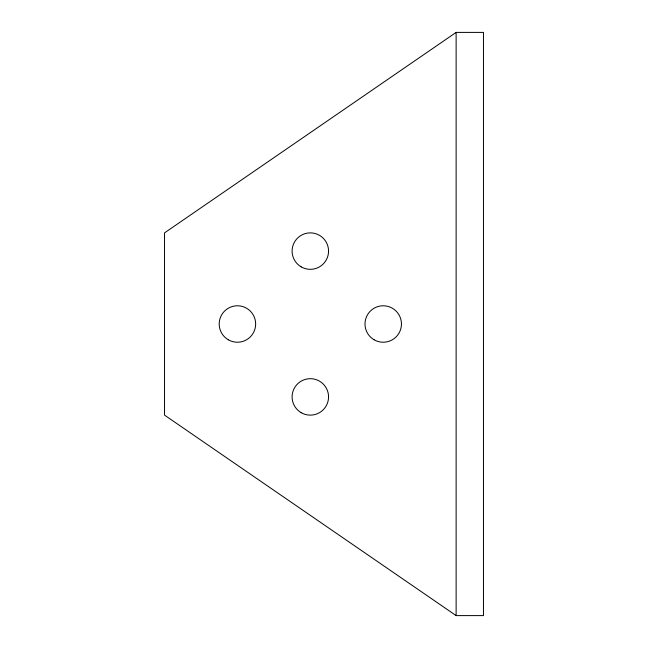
<?xml version="1.0" encoding="UTF-8"?>
<svg xmlns="http://www.w3.org/2000/svg" width="648" height="648" viewBox="0 0 648 648"><rect width="100%" height="100%" fill="white"/><g stroke="black" fill="none" stroke-linecap="round" stroke-linejoin="round"><path stroke-width="0.97" d="M456.127 32.4L164.527 232.875L164.535 415.125L456.127 615.6L483.465 615.6L483.473 32.4L456.127 32.4L456.127 615.6M228.315 339.787A18.225 18.225 0 0 0 255.652 324A18.225 18.225 0 0 0 228.323 308.213A18.225 18.225 0 0 0 228.315 339.787M301.215 266.887A18.225 18.225 0 0 0 328.552 251.1A18.225 18.225 0 0 0 301.223 235.313A18.225 18.225 0 0 0 301.215 266.887M301.215 412.687A18.225 18.225 0 0 0 328.552 396.9A18.225 18.225 0 0 0 301.223 381.113A18.225 18.225 0 0 0 301.215 412.687M374.115 339.787A18.225 18.225 0 0 0 401.452 324A18.225 18.225 0 0 0 374.123 308.213A18.225 18.225 0 0 0 374.115 339.787"/></g></svg>
